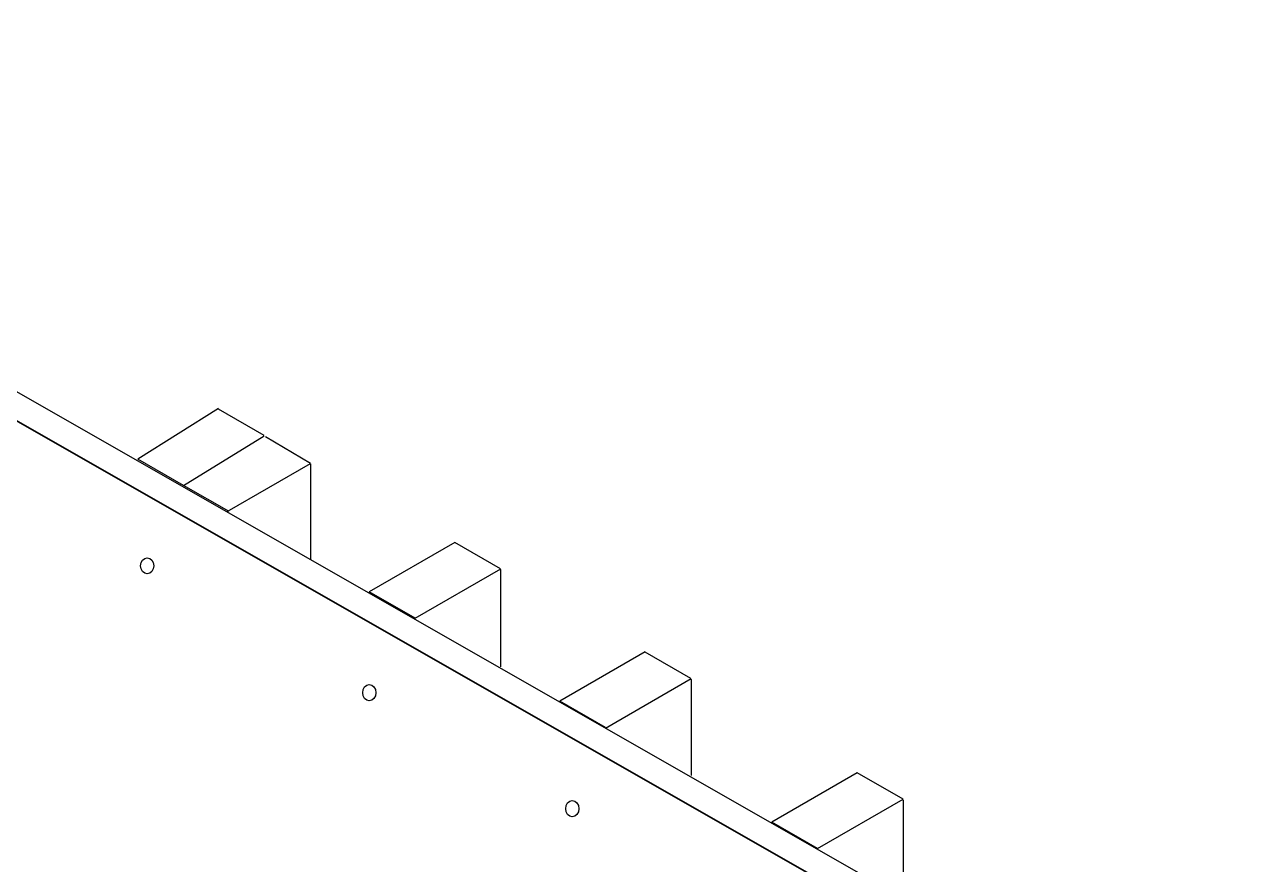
# Model space of a CAD drawing. Header units: inches. Extents: x -17.6 to 82.3, y -15.1 to 23.2.
# Drawn here: x 69.285 to 72.631, y 3.388 to 5.681 of the extents above; entities that cross this region are included whole.
import ezdxf

# ---------------------------------------------------------------- set-up
doc = ezdxf.new("R2010")
doc.units = ezdxf.units.IN
doc.header["$MEASUREMENT"] = 0
doc.layers.add('G-ANNO-TTLB', color=7, linetype='Continuous', lineweight=0)
doc.layers.add('TYVEK', color=7, linetype='Continuous', lineweight=0)

msp = doc.modelspace()

# ---------------------------------------------------------------- hatches: boundary and pattern name
at = {"layer": 'G-ANNO-TTLB', "true_color": 0xff00ff, "transparency": 33554687}
h = msp.add_hatch(color=6, dxfattribs=at)
edge = h.paths.add_edge_path()
edge.add_spline(control_points=[(77.902, -11.061), (77.902, -11.061), (37.2143, -11.061), (37.2143, -11.061), (37.2143, -11.061), (37.2143, 23.064), (37.2143, 23.064), (37.2143, 23.064), (77.902, 23.064), (77.902, 23.064), (77.902, 23.064), (77.902, -11.061), (77.902, -11.061)], knot_values=[0, 0, 0, 0, 1, 1, 1, 2, 2, 2, 3, 3, 3, 4, 4, 4, 4], degree=3, periodic=0)
edge = h.paths.add_edge_path()
edge.add_spline(control_points=[(37.3393, 22.939), (37.3393, 22.939), (37.3393, -10.936), (37.3393, -10.936), (37.3393, -10.936), (77.777, -10.936), (77.777, -10.936), (77.777, -10.936), (77.777, 22.939), (77.777, 22.939), (77.777, 22.939), (37.3393, 22.939), (37.3393, 22.939)], knot_values=[0, 0, 0, 0, 1, 1, 1, 2, 2, 2, 3, 3, 3, 4, 4, 4, 4], degree=3, periodic=0)
edge.add_line((37.3393, 22.939), (37.3393, 22.939))

# ---------------------------------------------------------------- linework, layer by layer
at = {"layer": 'G-ANNO-TTLB'}
for points in [[(77.902, -11.061), (77.902, -11.061), (37.2143, -11.061), (37.2143, -11.061), (37.2143, -11.061), (37.2143, 23.064), (37.2143, 23.064), (37.2143, 23.064), (77.902, 23.064), (77.902, 23.064), (77.902, 23.064), (77.902, -11.061), (77.902, -11.061)], [(37.3393, 22.939), (37.3393, 22.939), (37.3393, -10.936), (37.3393, -10.936), (37.3393, -10.936), (77.777, -10.936), (77.777, -10.936), (77.777, -10.936), (77.777, 22.939), (77.777, 22.939), (77.777, 22.939), (37.3393, 22.939), (37.3393, 22.939)]]:
    msp.add_open_spline(points, degree=3, knots=[0, 0, 0, 0, 1, 1, 1, 2, 2, 2, 3, 3, 3, 4, 4, 4, 4], dxfattribs=at)
at = {"layer": 'TYVEK', "color": 2, "lineweight": 25, "true_color": 0xffff00}
msp.add_line((72.6311, 2.7552), (68.8979, 4.8869), dxfattribs=at)
at = {"layer": 'TYVEK', "color": 2, "lineweight": 35, "true_color": 0xffff00}
msp.add_line((72.5635, 2.7146), (68.8303, 4.8464), dxfattribs=at)
at = {"layer": 'TYVEK', "color": 33, "lineweight": 25, "true_color": 0xcc9966}
for p, q in [((69.8148, 4.6332), (69.5941, 4.4947)), ((69.9394, 4.5592), (69.8144, 4.6308)), ((69.7191, 4.423), (69.9392, 4.5581)), ((70.0654, 4.4826), (69.9429, 4.5558)), ((69.7191, 4.423), (69.5941, 4.4947)), ((69.838, 4.3514), (70.0654, 4.4826)), ((70.0654, 4.4817), (70.0654, 4.2218)), ((69.844, 4.3514), (69.7191, 4.423)), ((70.4595, 4.2671), (70.2262, 4.1321)), ((70.5847, 4.1954), (70.4597, 4.2671)), ((70.3512, 4.0605), (70.585, 4.1954)), ((70.5847, 4.193), (70.5847, 3.9274)), ((70.3512, 4.0605), (70.2262, 4.1321)), ((70.9791, 3.9691), (70.7458, 3.8342)), ((71.1041, 3.8958), (70.9791, 3.9674)), ((70.8708, 3.7608), (71.1046, 3.8958)), ((71.1046, 3.8931), (71.1046, 3.6314)), ((70.8708, 3.7625), (70.7458, 3.8342)), ((71.5581, 3.6384), (71.3248, 3.5034)), ((71.6831, 3.5667), (71.5581, 3.6384)), ((71.4498, 3.4317), (71.6835, 3.5667)), ((71.6831, 3.5644), (71.6831, 3.2982)), ((71.4498, 3.4317), (71.3248, 3.5034))]:
    msp.add_line(p, q, dxfattribs=at)
at = {"layer": 'TYVEK', "color": 252, "lineweight": 25, "true_color": 0x848484}
for centre in [(69.6202, 4.2035), (70.2262, 3.8572), (70.7802, 3.5406)]:
    msp.add_ellipse(centre, major_axis=(0, 0.0221), ratio=0.812499, dxfattribs=at)

doc.saveas('drawing.dxf')
